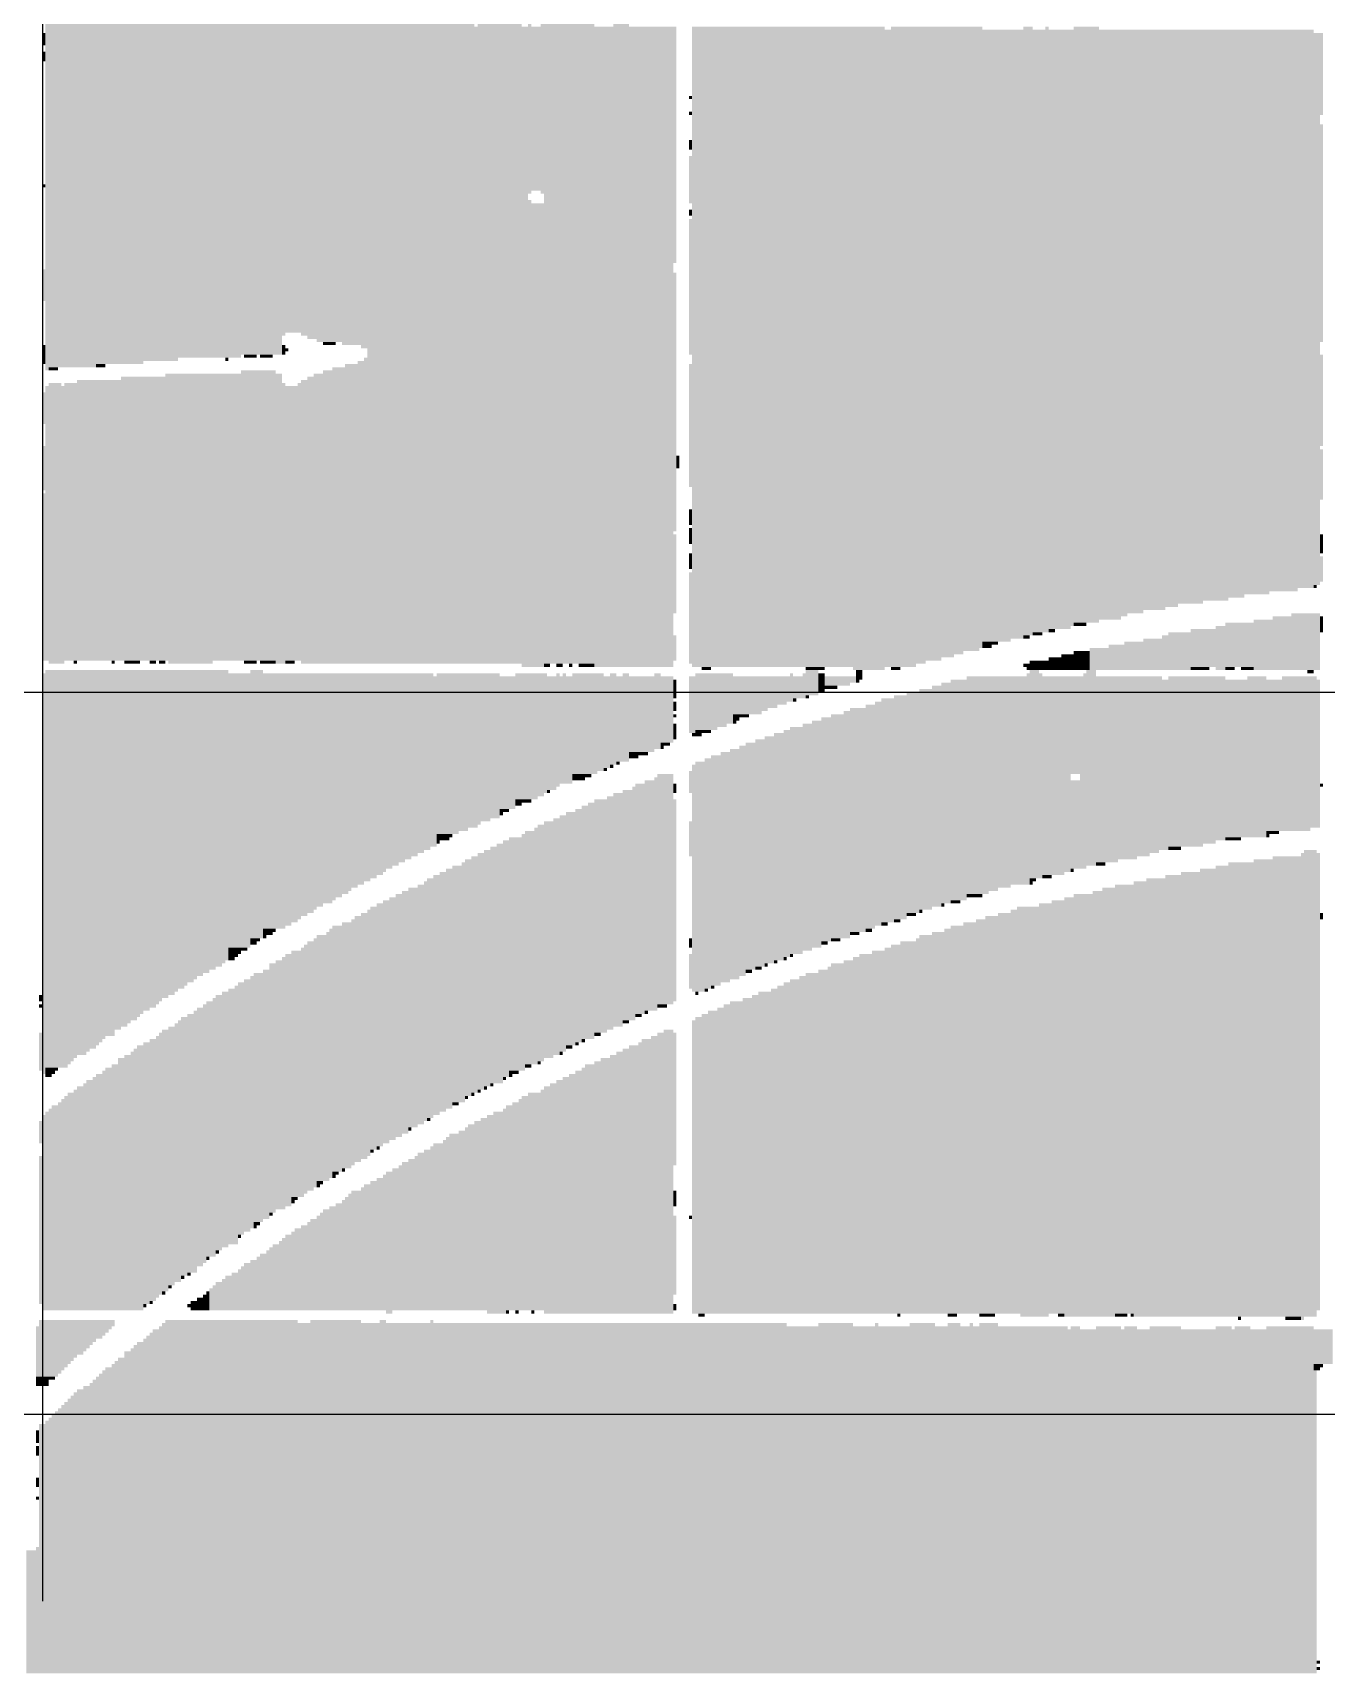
# Model space of a CAD drawing. Extents: x 0 to 19.7, y 0 to 11.
# Drawn here: x 2.236 to 5.214, y 0 to 3.776 of the extents above; entities that cross this region are included whole.
import ezdxf

# ---------------------------------------------------------------- set-up
doc = ezdxf.new("R2010")
doc.units = 0
doc.layers.get('0').update_dxf_attribs({"linetype": 'CONTINUOUS'})
doc.layers.add('1', color=1, linetype='CONTINUOUS')

# ---------------------------------------------------------------- blocks, each defined once
blk = doc.blocks.new('*U0')
at = {"color": 7}
for points in [[(312, 523), (313, 523), (312, 413), (313, 413)], [(313, 524), (328, 524), (313, 414), (328, 414)], [(328, 523), (448, 523), (328, 425), (448, 425)], [(448, 522), (449, 522), (448, 320), (449, 320)], [(449, 523), (463, 523), (449, 320), (463, 320)], [(463, 522), (465, 522), (463, 319), (465, 319)], [(465, 523), (466, 523), (465, 469), (466, 469)], [(466, 522), (469, 522), (466, 470), (469, 470)], [(469, 523), (486, 523), (469, 469), (486, 469)], [(486, 522), (492, 522), (486, 319), (492, 319)], [(492, 523), (497, 523), (492, 319), (497, 319)], [(497, 522), (512, 522), (497, 447), (512, 447)], [(517, 522), (578, 522), (517, 319), (578, 319)], [(578, 521), (580, 521), (578, 319), (580, 319)], [(580, 522), (609, 522), (580, 325), (609, 325)], [(609, 521), (622, 521), (609, 328), (622, 328)], [(622, 522), (625, 522), (622, 329), (625, 329)], [(625, 521), (629, 521), (625, 330), (629, 330)], [(629, 522), (630, 522), (629, 330), (630, 330)], [(630, 521), (638, 521), (630, 332), (638, 332)], [(638, 522), (646, 522), (638, 333), (646, 333)], [(646, 521), (714, 521), (646, 344), (714, 344)], [(311, 520), (312, 520), (311, 516), (312, 516)], [(714, 520), (717, 520), (714, 494), (717, 494)], [(311, 514), (312, 514), (311, 511), (312, 511)], [(516, 500), (517, 500), (516, 499), (517, 499)], [(516, 495), (517, 495), (516, 494), (517, 494)], [(714, 494), (716, 494), (714, 345), (716, 345)], [(716, 491), (717, 491), (716, 422), (717, 422)], [(516, 486), (517, 486), (516, 483), (517, 483)], [(516, 481), (517, 481), (516, 466), (517, 466)], [(311, 472), (312, 472), (311, 471), (312, 471)], [(470, 469), (486, 469), (470, 320), (486, 320)], [(465, 467), (466, 467), (465, 319), (466, 319)], [(466, 466), (470, 466), (466, 319), (470, 319)], [(516, 464), (517, 464), (516, 462), (517, 462)], [(516, 461), (517, 461), (516, 418), (517, 418)], [(311, 445), (312, 445), (311, 435), (312, 435)], [(497, 447), (511, 447), (497, 319), (511, 319)], [(511, 444), (512, 444), (511, 362), (512, 362)], [(328, 425), (388, 425), (328, 424), (388, 424)], [(328, 424), (387, 424), (328, 418), (387, 418)], [(393, 425), (448, 425), (393, 424), (448, 424)], [(395, 424), (448, 424), (395, 423), (448, 423)], [(398, 423), (448, 423), (398, 422), (448, 422)], [(400, 422), (404, 422), (400, 421), (404, 421)], [(406, 422), (448, 422), (406, 421), (448, 421)], [(311, 421), (312, 421), (311, 415), (312, 415)], [(328, 418), (374, 418), (328, 417), (374, 417)], [(328, 417), (354, 417), (328, 416), (354, 416)], [(369, 417), (370, 417), (369, 416), (370, 416)], [(375, 418), (379, 418), (375, 417), (379, 417)], [(380, 418), (384, 418), (380, 417), (384, 417)], [(387, 421), (388, 421), (387, 418), (388, 418)], [(388, 420), (389, 420), (388, 419), (389, 419)], [(412, 421), (448, 421), (412, 420), (448, 420)], [(413, 417), (414, 417), (413, 320), (414, 320)], [(414, 420), (448, 420), (414, 320), (448, 320)], [(716, 418), (717, 418), (716, 389), (717, 389)], [(313, 414), (316, 414), (313, 413), (316, 413)], [(328, 416), (343, 416), (328, 415), (343, 415)], [(328, 415), (331, 415), (328, 414), (331, 414)], [(336, 411), (350, 411), (336, 321), (350, 321)], [(350, 412), (374, 412), (350, 321), (374, 321)], [(374, 413), (385, 413), (374, 321), (385, 321)], [(385, 412), (387, 412), (385, 320), (387, 320)], [(395, 411), (397, 411), (395, 320), (397, 320)], [(397, 412), (400, 412), (397, 320), (400, 320)], [(400, 413), (403, 413), (400, 320), (403, 320)], [(403, 414), (407, 414), (403, 320), (407, 320)], [(407, 415), (411, 415), (407, 320), (411, 320)], [(411, 416), (413, 416), (411, 320), (413, 320)], [(516, 415), (517, 415), (516, 376), (517, 376)], [(311, 406), (312, 406), (311, 396), (312, 396)], [(312, 408), (313, 408), (312, 321), (313, 321)], [(313, 409), (317, 409), (313, 320), (317, 320)], [(317, 408), (318, 408), (317, 320), (318, 320)], [(318, 409), (322, 409), (318, 321), (322, 321)], [(322, 410), (336, 410), (322, 321), (336, 321)], [(387, 409), (388, 409), (387, 320), (388, 320)], [(388, 408), (392, 408), (388, 321), (392, 321)], [(392, 409), (393, 409), (392, 321), (393, 321)], [(393, 410), (395, 410), (393, 320), (395, 320)], [(311, 389), (312, 389), (311, 375), (312, 375)], [(512, 386), (513, 386), (512, 382), (513, 382)], [(716, 388), (717, 388), (716, 372), (717, 372)], [(311, 374), (312, 374), (311, 321), (312, 321)], [(516, 369), (517, 369), (516, 364), (517, 364)], [(511, 361), (512, 361), (511, 336), (512, 336)], [(516, 363), (517, 363), (516, 358), (517, 358)], [(716, 361), (717, 361), (716, 355), (717, 355)], [(516, 355), (517, 355), (516, 350), (517, 350)], [(716, 354), (717, 354), (716, 346), (717, 346)], [(516, 349), (517, 349), (516, 320), (517, 320)], [(646, 344), (709, 344), (646, 343), (709, 343)], [(714, 345), (715, 345), (714, 344), (715, 344)], [(646, 343), (700, 343), (646, 342), (700, 342)], [(646, 342), (692, 342), (646, 341), (692, 341)], [(646, 341), (687, 341), (646, 340), (687, 340)], [(646, 340), (679, 340), (646, 339), (679, 339)], [(646, 339), (671, 339), (646, 338), (671, 338)], [(638, 333), (642, 333), (638, 332), (642, 332)], [(646, 338), (667, 338), (646, 337), (667, 337)], [(646, 337), (660, 337), (646, 336), (660, 336)], [(646, 336), (655, 336), (646, 335), (655, 335)], [(646, 335), (653, 335), (646, 334), (653, 334)], [(686, 333), (695, 333), (686, 319), (695, 319)], [(695, 334), (701, 334), (695, 318), (701, 318)], [(701, 335), (707, 335), (701, 318), (707, 318)], [(707, 336), (716, 336), (707, 318), (716, 318)], [(716, 335), (717, 335), (716, 330), (717, 330)], [(511, 329), (512, 329), (511, 321), (512, 321)], [(609, 328), (618, 328), (609, 327), (618, 327)], [(622, 329), (624, 329), (622, 328), (624, 328)], [(625, 330), (628, 330), (625, 329), (628, 329)], [(630, 332), (637, 332), (630, 331), (637, 331)], [(630, 331), (632, 331), (630, 330), (632, 330)], [(660, 328), (666, 328), (660, 318), (666, 318)], [(666, 329), (668, 329), (666, 318), (668, 318)], [(668, 330), (675, 330), (668, 318), (675, 318)], [(675, 331), (683, 331), (675, 319), (683, 319)], [(683, 332), (686, 332), (683, 318), (686, 318)], [(580, 325), (608, 325), (580, 324), (608, 324)], [(580, 324), (603, 324), (580, 323), (603, 323)], [(580, 323), (600, 323), (580, 322), (600, 322)], [(609, 327), (614, 327), (609, 326), (614, 326)], [(609, 326), (612, 326), (609, 325), (612, 325)], [(634, 323), (638, 323), (634, 318), (638, 318)], [(638, 324), (643, 324), (638, 318), (643, 318)], [(643, 325), (649, 325), (643, 318), (649, 318)], [(649, 326), (654, 326), (649, 318), (654, 318)], [(654, 327), (660, 327), (654, 318), (660, 318)], [(312, 318), (370, 318), (312, 226), (370, 226)], [(321, 321), (322, 321), (321, 320), (322, 320)], [(333, 321), (334, 321), (333, 320), (334, 320)], [(337, 321), (342, 321), (337, 320), (342, 320)], [(345, 321), (347, 321), (345, 320), (347, 320)], [(348, 321), (350, 321), (348, 320), (350, 320)], [(351, 321), (365, 321), (351, 320), (365, 320)], [(375, 321), (379, 321), (375, 320), (379, 320)], [(377, 318), (381, 318), (377, 233), (381, 233)], [(380, 321), (385, 321), (380, 320), (385, 320)], [(388, 321), (391, 321), (388, 320), (391, 320)], [(470, 320), (472, 320), (470, 319), (472, 319)], [(474, 320), (476, 320), (474, 319), (476, 319)], [(478, 320), (479, 320), (478, 319), (479, 319)], [(481, 320), (486, 320), (481, 319), (486, 319)], [(520, 319), (523, 319), (520, 318), (523, 318)], [(553, 319), (559, 319), (553, 318), (559, 318)], [(553, 318), (557, 318), (553, 310), (557, 310)], [(568, 319), (578, 319), (568, 318), (578, 318)], [(569, 318), (571, 318), (569, 315), (571, 315)], [(580, 322), (596, 322), (580, 321), (596, 321)], [(580, 321), (591, 321), (580, 320), (591, 320)], [(580, 320), (588, 320), (580, 319), (588, 319)], [(580, 319), (583, 319), (580, 318), (583, 318)], [(622, 320), (624, 320), (622, 319), (624, 319)], [(623, 319), (624, 319), (623, 318), (624, 318)], [(624, 321), (630, 321), (624, 318), (630, 318)], [(624, 318), (627, 318), (624, 252), (627, 252)], [(630, 322), (634, 322), (630, 318), (634, 318)], [(642, 318), (645, 318), (642, 256), (645, 256)], [(675, 319), (681, 319), (675, 318), (681, 318)], [(686, 319), (689, 319), (686, 318), (689, 318)], [(691, 319), (695, 319), (691, 318), (695, 318)], [(712, 318), (714, 318), (712, 317), (714, 317)], [(311, 317), (312, 317), (311, 190), (312, 190)], [(370, 317), (377, 317), (370, 230), (377, 230)], [(381, 317), (435, 317), (381, 262), (435, 262)], [(435, 316), (436, 316), (435, 262), (436, 262)], [(436, 317), (456, 317), (436, 271), (456, 271)], [(456, 316), (461, 316), (456, 274), (461, 274)], [(461, 317), (471, 317), (461, 279), (471, 279)], [(471, 316), (474, 316), (471, 280), (474, 280)], [(474, 317), (475, 317), (474, 281), (475, 281)], [(475, 316), (476, 316), (475, 282), (476, 282)], [(476, 317), (477, 317), (476, 282), (477, 282)], [(477, 316), (479, 316), (477, 282), (479, 282)], [(479, 317), (489, 317), (479, 286), (489, 286)], [(489, 316), (491, 316), (489, 287), (491, 287)], [(491, 317), (493, 317), (491, 288), (493, 288)], [(493, 316), (495, 316), (493, 289), (495, 289)], [(495, 317), (497, 317), (495, 289), (497, 289)], [(497, 316), (505, 316), (497, 292), (505, 292)], [(505, 317), (507, 317), (505, 293), (507, 293)], [(507, 316), (511, 316), (507, 295), (511, 295)], [(511, 315), (512, 315), (511, 309), (512, 309)], [(516, 316), (518, 316), (516, 298), (518, 298)], [(518, 317), (530, 317), (518, 301), (530, 301)], [(530, 316), (548, 316), (530, 308), (548, 308)], [(548, 317), (549, 317), (548, 308), (549, 308)], [(549, 316), (552, 316), (549, 309), (552, 309)], [(552, 317), (553, 317), (552, 309), (553, 309)], [(557, 317), (559, 317), (557, 311), (559, 311)], [(559, 316), (569, 316), (559, 314), (569, 314)], [(559, 314), (567, 314), (559, 313), (567, 313)], [(559, 313), (563, 313), (559, 312), (563, 312)], [(569, 315), (570, 315), (569, 314), (570, 314)], [(593, 313), (596, 313), (593, 243), (596, 243)], [(596, 314), (599, 314), (596, 244), (599, 244)], [(599, 315), (604, 315), (599, 245), (604, 245)], [(604, 316), (623, 316), (604, 250), (623, 250)], [(623, 317), (624, 317), (623, 250), (624, 250)], [(627, 317), (628, 317), (627, 252), (628, 252)], [(628, 316), (641, 316), (628, 285), (641, 285)], [(641, 317), (642, 317), (641, 255), (642, 255)], [(645, 316), (666, 316), (645, 261), (666, 261)], [(666, 315), (668, 315), (666, 261), (668, 261)], [(668, 316), (686, 316), (668, 264), (686, 264)], [(686, 315), (693, 315), (686, 265), (693, 265)], [(693, 316), (699, 316), (693, 265), (699, 265)], [(699, 315), (704, 315), (699, 267), (704, 267)], [(704, 316), (715, 316), (704, 268), (715, 268)], [(715, 315), (716, 315), (715, 268), (716, 268)], [(511, 308), (512, 308), (511, 305), (512, 305)], [(530, 308), (547, 308), (530, 307), (547, 307)], [(530, 307), (544, 307), (530, 306), (544, 306)], [(549, 309), (550, 309), (549, 308), (550, 308)], [(553, 310), (554, 310), (553, 309), (554, 309)], [(572, 307), (575, 307), (572, 236), (575, 236)], [(575, 308), (577, 308), (575, 237), (577, 237)], [(577, 309), (581, 309), (577, 238), (581, 238)], [(581, 310), (585, 310), (581, 239), (585, 239)], [(585, 311), (589, 311), (585, 241), (589, 241)], [(589, 312), (593, 312), (589, 242), (593, 242)], [(511, 304), (512, 304), (511, 303), (512, 303)], [(530, 306), (541, 306), (530, 305), (541, 305)], [(530, 305), (539, 305), (530, 304), (539, 304)], [(530, 304), (535, 304), (530, 303), (535, 303)], [(530, 303), (532, 303), (530, 302), (532, 302)], [(530, 302), (531, 302), (530, 301), (531, 301)], [(555, 302), (558, 302), (555, 230), (558, 230)], [(558, 303), (561, 303), (558, 232), (561, 232)], [(561, 304), (565, 304), (561, 233), (565, 233)], [(565, 305), (567, 305), (565, 233), (567, 233)], [(567, 306), (572, 306), (567, 235), (572, 235)], [(511, 301), (512, 301), (511, 296), (512, 296)], [(517, 298), (520, 298), (517, 297), (520, 297)], [(518, 301), (528, 301), (518, 300), (528, 300)], [(518, 300), (525, 300), (518, 299), (525, 299)], [(518, 299), (523, 299), (518, 298), (523, 298)], [(540, 297), (543, 297), (540, 225), (543, 225)], [(543, 298), (546, 298), (543, 226), (546, 226)], [(546, 299), (548, 299), (546, 227), (548, 227)], [(548, 300), (552, 300), (548, 228), (552, 228)], [(552, 301), (555, 301), (552, 229), (555, 229)], [(497, 292), (503, 292), (497, 291), (503, 291)], [(507, 295), (510, 295), (507, 294), (510, 294)], [(507, 294), (508, 294), (507, 293), (508, 293)], [(526, 292), (529, 292), (526, 219), (529, 219)], [(529, 293), (532, 293), (529, 220), (532, 220)], [(532, 294), (534, 294), (532, 221), (534, 221)], [(534, 295), (537, 295), (534, 223), (537, 223)], [(537, 296), (540, 296), (537, 224), (540, 224)], [(489, 287), (490, 287), (489, 286), (490, 286)], [(491, 288), (492, 288), (491, 287), (492, 287)], [(493, 289), (494, 289), (493, 288), (494, 288)], [(497, 291), (500, 291), (497, 290), (500, 290)], [(517, 288), (518, 288), (517, 216), (518, 216)], [(518, 289), (521, 289), (518, 216), (521, 216)], [(521, 290), (523, 290), (521, 217), (523, 217)], [(523, 291), (526, 291), (523, 218), (526, 218)], [(479, 286), (487, 286), (479, 285), (487, 285)], [(479, 285), (485, 285), (479, 284), (485, 284)], [(479, 284), (483, 284), (479, 283), (483, 283)], [(498, 281), (499, 281), (498, 207), (499, 207)], [(499, 282), (502, 282), (499, 209), (502, 209)], [(502, 283), (505, 283), (502, 210), (505, 210)], [(505, 284), (506, 284), (505, 210), (506, 210)], [(506, 285), (511, 285), (506, 212), (511, 212)], [(511, 282), (512, 282), (511, 279), (512, 279)], [(516, 286), (517, 286), (516, 279), (517, 279)], [(628, 285), (637, 285), (628, 254), (637, 254)], [(637, 283), (640, 283), (637, 255), (640, 255)], [(640, 285), (641, 285), (640, 255), (641, 255)], [(716, 282), (717, 282), (716, 281), (717, 281)], [(461, 279), (470, 279), (461, 278), (470, 278)], [(461, 278), (468, 278), (461, 277), (468, 277)], [(461, 277), (466, 277), (461, 276), (466, 276)], [(461, 276), (463, 276), (461, 275), (463, 275)], [(471, 280), (472, 280), (471, 279), (472, 279)], [(484, 276), (486, 276), (484, 201), (486, 201)], [(486, 277), (490, 277), (486, 203), (490, 203)], [(490, 278), (492, 278), (490, 204), (492, 204)], [(492, 279), (495, 279), (492, 205), (495, 205)], [(495, 280), (498, 280), (495, 207), (498, 207)], [(511, 277), (512, 277), (511, 213), (512, 213)], [(436, 271), (453, 271), (436, 270), (453, 270)], [(456, 274), (459, 274), (456, 273), (459, 273)], [(456, 273), (457, 273), (456, 272), (457, 272)], [(473, 271), (475, 271), (473, 196), (475, 196)], [(475, 272), (477, 272), (475, 197), (477, 197)], [(477, 273), (480, 273), (477, 199), (480, 199)], [(480, 274), (482, 274), (480, 200), (482, 200)], [(482, 275), (484, 275), (482, 201), (484, 201)], [(436, 270), (450, 270), (436, 269), (450, 269)], [(436, 269), (449, 269), (436, 268), (449, 268)], [(436, 268), (446, 268), (436, 267), (446, 267)], [(436, 267), (443, 267), (436, 266), (443, 266)], [(436, 266), (441, 266), (436, 265), (441, 265)], [(463, 266), (464, 266), (463, 191), (464, 191)], [(464, 267), (467, 267), (464, 193), (467, 193)], [(467, 268), (468, 268), (467, 193), (468, 193)], [(468, 269), (470, 269), (468, 194), (470, 194)], [(470, 270), (473, 270), (470, 195), (473, 195)], [(516, 270), (517, 270), (516, 259), (517, 259)], [(699, 267), (703, 267), (699, 266), (703, 266)], [(699, 266), (700, 266), (699, 265), (700, 265)], [(704, 268), (713, 268), (704, 267), (713, 267)], [(381, 262), (434, 262), (381, 261), (434, 261)], [(381, 261), (432, 261), (381, 260), (432, 260)], [(436, 265), (440, 265), (436, 264), (440, 264)], [(436, 264), (437, 264), (436, 263), (437, 263)], [(451, 261), (453, 261), (451, 186), (453, 186)], [(453, 262), (455, 262), (453, 187), (455, 187)], [(455, 263), (457, 263), (455, 187), (457, 187)], [(457, 264), (459, 264), (457, 189), (459, 189)], [(459, 265), (463, 265), (459, 191), (463, 191)], [(645, 261), (665, 261), (645, 260), (665, 260)], [(668, 264), (683, 264), (668, 263), (683, 263)], [(668, 263), (679, 263), (668, 262), (679, 262)], [(668, 262), (672, 262), (668, 261), (672, 261)], [(686, 265), (691, 265), (686, 264), (691, 264)], [(711, 261), (715, 261), (711, 113), (715, 113)], [(381, 260), (430, 260), (381, 259), (430, 259)], [(381, 259), (428, 259), (381, 258), (428, 258)], [(381, 258), (426, 258), (381, 257), (426, 257)], [(381, 257), (424, 257), (381, 256), (424, 256)], [(381, 256), (422, 256), (381, 255), (422, 255)], [(381, 255), (420, 255), (381, 254), (420, 254)], [(439, 255), (441, 255), (439, 179), (441, 179)], [(441, 256), (444, 256), (441, 181), (444, 181)], [(444, 257), (445, 257), (444, 181), (445, 181)], [(445, 258), (447, 258), (445, 183), (447, 183)], [(447, 259), (449, 259), (447, 184), (449, 184)], [(449, 260), (451, 260), (449, 185), (451, 185)], [(637, 255), (638, 255), (637, 254), (638, 254)], [(645, 260), (662, 260), (645, 259), (662, 259)], [(645, 259), (658, 259), (645, 258), (658, 258)], [(645, 258), (652, 258), (645, 257), (652, 257)], [(645, 257), (648, 257), (645, 256), (648, 256)], [(678, 255), (683, 255), (678, 113), (683, 113)], [(683, 256), (687, 256), (683, 113), (687, 113)], [(687, 257), (695, 257), (687, 113), (695, 113)], [(695, 258), (701, 258), (695, 113), (701, 113)], [(701, 259), (710, 259), (701, 113), (710, 113)], [(710, 260), (711, 260), (710, 112), (711, 112)], [(715, 260), (716, 260), (715, 115), (716, 115)], [(381, 254), (419, 254), (381, 253), (419, 253)], [(381, 253), (417, 253), (381, 252), (417, 252)], [(381, 252), (415, 252), (381, 251), (415, 251)], [(381, 251), (413, 251), (381, 250), (413, 250)], [(381, 250), (411, 250), (381, 249), (411, 249)], [(430, 250), (432, 250), (430, 174), (432, 174)], [(432, 251), (433, 251), (432, 175), (433, 175)], [(433, 252), (435, 252), (433, 176), (435, 176)], [(435, 253), (437, 253), (435, 177), (437, 177)], [(437, 254), (439, 254), (437, 178), (439, 178)], [(604, 250), (618, 250), (604, 249), (618, 249)], [(624, 252), (626, 252), (624, 251), (626, 251)], [(624, 251), (625, 251), (624, 250), (625, 250)], [(628, 254), (635, 254), (628, 253), (635, 253)], [(628, 253), (631, 253), (628, 252), (631, 252)], [(651, 250), (657, 250), (651, 114), (657, 114)], [(657, 251), (661, 251), (657, 113), (661, 113)], [(661, 252), (667, 252), (661, 113), (667, 113)], [(667, 253), (672, 253), (667, 113), (672, 113)], [(672, 254), (678, 254), (672, 113), (678, 113)], [(381, 249), (409, 249), (381, 248), (409, 248)], [(381, 248), (408, 248), (381, 247), (408, 247)], [(381, 247), (406, 247), (381, 246), (406, 246)], [(381, 246), (404, 246), (381, 245), (404, 245)], [(381, 245), (403, 245), (381, 244), (403, 244)], [(419, 245), (421, 245), (419, 168), (421, 168)], [(421, 246), (423, 246), (421, 169), (423, 169)], [(423, 247), (425, 247), (423, 170), (425, 170)], [(425, 248), (427, 248), (425, 171), (427, 171)], [(427, 249), (430, 249), (427, 173), (430, 173)], [(599, 245), (602, 245), (599, 244), (602, 244)], [(604, 249), (614, 249), (604, 248), (614, 248)], [(604, 248), (611, 248), (604, 247), (611, 247)], [(604, 247), (609, 247), (604, 246), (609, 246)], [(631, 245), (635, 245), (631, 114), (635, 114)], [(635, 246), (638, 246), (635, 113), (638, 113)], [(638, 247), (644, 247), (638, 113), (644, 113)], [(644, 248), (647, 248), (644, 113), (647, 113)], [(647, 249), (651, 249), (647, 113), (651, 113)], [(381, 244), (400, 244), (381, 243), (400, 243)], [(381, 243), (398, 243), (381, 242), (398, 242)], [(381, 242), (397, 242), (381, 241), (397, 241)], [(381, 241), (395, 241), (381, 240), (395, 240)], [(381, 240), (393, 240), (381, 239), (393, 239)], [(410, 240), (412, 240), (410, 162), (412, 162)], [(412, 241), (414, 241), (412, 163), (414, 163)], [(414, 242), (415, 242), (414, 164), (415, 164)], [(415, 243), (417, 243), (415, 166), (417, 166)], [(417, 244), (419, 244), (417, 167), (419, 167)], [(585, 241), (588, 241), (585, 240), (588, 240)], [(589, 242), (590, 242), (589, 241), (590, 241)], [(596, 244), (597, 244), (596, 243), (597, 243)], [(610, 240), (614, 240), (610, 114), (614, 114)], [(614, 241), (618, 241), (614, 114), (618, 114)], [(618, 242), (620, 242), (618, 114), (620, 114)], [(620, 243), (627, 243), (620, 114), (627, 114)], [(627, 244), (631, 244), (627, 114), (631, 114)], [(716, 241), (717, 241), (716, 239), (717, 239)], [(381, 239), (392, 239), (381, 238), (392, 238)], [(381, 238), (390, 238), (381, 237), (390, 237)], [(381, 237), (388, 237), (381, 236), (388, 236)], [(381, 236), (385, 236), (381, 235), (385, 235)], [(381, 235), (384, 235), (381, 234), (384, 234)], [(401, 235), (402, 235), (401, 156), (402, 156)], [(402, 236), (403, 236), (402, 157), (403, 157)], [(403, 237), (406, 237), (403, 159), (406, 159)], [(406, 238), (409, 238), (406, 160), (409, 160)], [(409, 239), (410, 239), (409, 161), (410, 161)], [(567, 235), (570, 235), (567, 234), (570, 234)], [(572, 236), (574, 236), (572, 235), (574, 235)], [(577, 238), (579, 238), (577, 237), (579, 237)], [(581, 239), (583, 239), (581, 238), (583, 238)], [(593, 235), (597, 235), (593, 114), (597, 114)], [(597, 236), (599, 236), (597, 114), (599, 114)], [(599, 237), (603, 237), (599, 114), (603, 114)], [(603, 238), (607, 238), (603, 114), (607, 114)], [(607, 239), (610, 239), (607, 114), (610, 114)], [(370, 230), (376, 230), (370, 229), (376, 229)], [(370, 229), (374, 229), (370, 228), (374, 228)], [(377, 233), (380, 233), (377, 232), (380, 232)], [(377, 232), (379, 232), (377, 231), (379, 231)], [(381, 234), (382, 234), (381, 233), (382, 233)], [(390, 229), (393, 229), (390, 151), (393, 151)], [(393, 230), (394, 230), (393, 151), (394, 151)], [(394, 231), (395, 231), (394, 152), (395, 152)], [(395, 232), (397, 232), (395, 153), (397, 153)], [(397, 233), (398, 233), (397, 154), (398, 154)], [(398, 234), (401, 234), (398, 156), (401, 156)], [(516, 233), (517, 233), (516, 230), (517, 230)], [(558, 232), (560, 232), (558, 231), (560, 231)], [(561, 233), (564, 233), (561, 232), (564, 232)], [(574, 229), (578, 229), (574, 114), (578, 114)], [(578, 230), (580, 230), (578, 114), (580, 114)], [(580, 231), (583, 231), (580, 114), (583, 114)], [(583, 232), (588, 232), (583, 114), (588, 114)], [(588, 233), (589, 233), (588, 114), (589, 114)], [(589, 234), (593, 234), (589, 114), (593, 114)], [(312, 226), (369, 226), (312, 225), (369, 225)], [(312, 225), (368, 225), (312, 224), (368, 224)], [(312, 224), (366, 224), (312, 223), (366, 223)], [(370, 228), (373, 228), (370, 227), (373, 227)], [(370, 227), (372, 227), (370, 226), (372, 226)], [(383, 225), (385, 225), (383, 146), (385, 146)], [(385, 226), (387, 226), (385, 147), (387, 147)], [(387, 227), (388, 227), (387, 147), (388, 147)], [(388, 228), (390, 228), (388, 148), (390, 148)], [(516, 228), (517, 228), (516, 217), (517, 217)], [(537, 224), (539, 224), (537, 223), (539, 223)], [(540, 225), (541, 225), (540, 224), (541, 224)], [(543, 226), (544, 226), (543, 225), (544, 225)], [(546, 227), (547, 227), (546, 226), (547, 226)], [(548, 228), (549, 228), (548, 227), (549, 227)], [(560, 224), (561, 224), (560, 114), (561, 114)], [(561, 225), (565, 225), (561, 114), (565, 114)], [(565, 226), (568, 226), (565, 114), (568, 114)], [(568, 227), (570, 227), (568, 114), (570, 114)], [(570, 228), (574, 228), (570, 114), (574, 114)], [(312, 223), (364, 223), (312, 222), (364, 222)], [(312, 222), (362, 222), (312, 221), (362, 221)], [(312, 221), (360, 221), (312, 220), (360, 220)], [(312, 220), (359, 220), (312, 219), (359, 219)], [(312, 219), (357, 219), (312, 218), (357, 218)], [(373, 219), (375, 219), (373, 139), (375, 139)], [(375, 220), (377, 220), (375, 140), (377, 140)], [(377, 221), (378, 221), (377, 141), (378, 141)], [(378, 222), (381, 222), (378, 143), (381, 143)], [(381, 223), (383, 223), (381, 144), (383, 144)], [(534, 223), (536, 223), (534, 222), (536, 222)], [(546, 219), (548, 219), (546, 114), (548, 114)], [(548, 220), (551, 220), (548, 114), (551, 114)], [(551, 221), (553, 221), (551, 114), (553, 114)], [(553, 222), (557, 222), (553, 114), (557, 114)], [(557, 223), (560, 223), (557, 114), (560, 114)], [(310, 215), (311, 215), (310, 213), (311, 213)], [(312, 218), (356, 218), (312, 217), (356, 217)], [(312, 217), (354, 217), (312, 216), (354, 216)], [(312, 216), (353, 216), (312, 215), (353, 215)], [(312, 215), (351, 215), (312, 214), (351, 214)], [(312, 214), (349, 214), (312, 213), (349, 213)], [(365, 214), (366, 214), (365, 132), (366, 132)], [(366, 215), (368, 215), (366, 134), (368, 134)], [(368, 216), (370, 216), (368, 135), (370, 135)], [(370, 217), (372, 217), (370, 136), (372, 136)], [(372, 218), (373, 218), (372, 136), (373, 136)], [(518, 216), (519, 216), (518, 215), (519, 215)], [(521, 217), (522, 217), (521, 216), (522, 216)], [(523, 218), (524, 218), (523, 217), (524, 217)], [(533, 214), (536, 214), (533, 114), (536, 114)], [(536, 215), (538, 215), (536, 114), (538, 114)], [(538, 216), (542, 216), (538, 114), (542, 114)], [(542, 217), (544, 217), (542, 114), (544, 114)], [(544, 218), (546, 218), (544, 114), (546, 114)], [(310, 212), (311, 212), (310, 211), (311, 211)], [(312, 213), (348, 213), (312, 212), (348, 212)], [(312, 212), (347, 212), (312, 211), (347, 211)], [(312, 211), (345, 211), (312, 210), (345, 210)], [(312, 210), (343, 210), (312, 209), (343, 209)], [(312, 209), (342, 209), (312, 208), (342, 208)], [(357, 209), (359, 209), (357, 127), (359, 127)], [(359, 210), (360, 210), (359, 127), (360, 127)], [(360, 211), (362, 211), (360, 129), (362, 129)], [(362, 212), (363, 212), (362, 130), (363, 130)], [(363, 213), (365, 213), (363, 132), (365, 132)], [(499, 209), (501, 209), (499, 208), (501, 208)], [(502, 210), (503, 210), (502, 209), (503, 209)], [(506, 212), (509, 212), (506, 211), (509, 211)], [(520, 209), (522, 209), (520, 114), (522, 114)], [(522, 210), (525, 210), (522, 114), (525, 114)], [(525, 211), (527, 211), (525, 114), (527, 114)], [(527, 212), (529, 212), (527, 114), (529, 114)], [(529, 213), (533, 213), (529, 114), (533, 114)], [(310, 203), (311, 203), (310, 191), (311, 191)], [(312, 208), (341, 208), (312, 207), (341, 207)], [(312, 207), (339, 207), (312, 206), (339, 206)], [(312, 206), (338, 206), (312, 205), (338, 205)], [(312, 205), (336, 205), (312, 204), (336, 204)], [(312, 204), (334, 204), (312, 202), (334, 202)], [(348, 203), (349, 203), (348, 120), (349, 120)], [(349, 204), (351, 204), (349, 121), (351, 121)], [(351, 205), (353, 205), (351, 123), (353, 123)], [(353, 206), (354, 206), (353, 124), (354, 124)], [(354, 207), (355, 207), (354, 124), (355, 124)], [(355, 208), (357, 208), (355, 126), (357, 126)], [(486, 203), (488, 203), (486, 202), (488, 202)], [(495, 207), (497, 207), (495, 206), (497, 206)], [(506, 203), (508, 203), (506, 114), (508, 114)], [(508, 204), (511, 204), (508, 114), (511, 114)], [(511, 203), (512, 203), (511, 161), (512, 161)], [(517, 207), (518, 207), (517, 114), (518, 114)], [(518, 208), (520, 208), (518, 114), (520, 114)], [(312, 202), (331, 202), (312, 201), (331, 201)], [(312, 201), (330, 201), (312, 200), (330, 200)], [(312, 200), (329, 200), (312, 199), (329, 199)], [(312, 199), (328, 199), (312, 198), (328, 198)], [(312, 198), (326, 198), (312, 197), (326, 197)], [(340, 198), (341, 198), (340, 115), (341, 115)], [(341, 199), (343, 199), (341, 115), (343, 115)], [(343, 200), (345, 200), (343, 117), (345, 117)], [(345, 201), (347, 201), (345, 118), (347, 118)], [(347, 202), (348, 202), (347, 119), (348, 119)], [(477, 199), (479, 199), (477, 198), (479, 198)], [(480, 200), (481, 200), (480, 199), (481, 199)], [(482, 201), (483, 201), (482, 200), (483, 200)], [(495, 198), (497, 198), (495, 114), (497, 114)], [(497, 199), (500, 199), (497, 114), (500, 114)], [(500, 200), (501, 200), (500, 114), (501, 114)], [(501, 201), (504, 201), (501, 114), (504, 114)], [(504, 202), (506, 202), (504, 114), (506, 114)], [(312, 197), (325, 197), (312, 196), (325, 196)], [(312, 196), (322, 196), (312, 195), (322, 195)], [(312, 195), (321, 195), (312, 194), (321, 194)], [(312, 194), (320, 194), (312, 193), (320, 193)], [(312, 193), (319, 193), (312, 192), (319, 192)], [(333, 193), (335, 193), (333, 115), (335, 115)], [(335, 195), (337, 195), (335, 115), (337, 115)], [(337, 196), (339, 196), (337, 115), (339, 115)], [(339, 197), (340, 197), (339, 115), (340, 115)], [(464, 193), (466, 193), (464, 192), (466, 192)], [(468, 194), (469, 194), (468, 193), (469, 193)], [(475, 197), (476, 197), (475, 196), (476, 196)], [(483, 193), (486, 193), (483, 114), (486, 114)], [(486, 194), (488, 194), (486, 114), (488, 114)], [(488, 195), (491, 195), (488, 114), (491, 114)], [(491, 196), (493, 196), (491, 114), (493, 114)], [(493, 197), (495, 197), (493, 114), (495, 114)], [(312, 192), (316, 192), (312, 191), (316, 191)], [(312, 191), (315, 191), (312, 190), (315, 190)], [(312, 190), (314, 190), (312, 189), (314, 189)], [(325, 188), (327, 188), (325, 115), (327, 115)], [(327, 189), (328, 189), (327, 115), (328, 115)], [(328, 190), (330, 190), (328, 115), (330, 115)], [(330, 191), (331, 191), (330, 115), (331, 115)], [(331, 192), (333, 192), (331, 115), (333, 115)], [(457, 189), (458, 189), (457, 188), (458, 188)], [(459, 191), (462, 191), (459, 190), (462, 190)], [(459, 190), (460, 190), (459, 189), (460, 189)], [(474, 188), (476, 188), (474, 114), (476, 114)], [(476, 189), (478, 189), (476, 114), (478, 114)], [(478, 190), (480, 190), (478, 114), (480, 114)], [(480, 191), (482, 191), (480, 114), (482, 114)], [(482, 192), (483, 192), (482, 114), (483, 114)], [(318, 183), (319, 183), (318, 115), (319, 115)], [(319, 184), (321, 184), (319, 115), (321, 115)], [(321, 185), (322, 185), (321, 115), (322, 115)], [(322, 186), (324, 186), (322, 115), (324, 115)], [(324, 187), (325, 187), (324, 115), (325, 115)], [(445, 183), (446, 183), (445, 182), (446, 182)], [(447, 184), (448, 184), (447, 183), (448, 183)], [(449, 185), (450, 185), (449, 184), (450, 184)], [(451, 186), (452, 186), (451, 185), (452, 185)], [(453, 187), (454, 187), (453, 186), (454, 186)], [(463, 183), (465, 183), (463, 115), (465, 115)], [(465, 184), (469, 184), (465, 115), (469, 115)], [(469, 185), (470, 185), (469, 115), (470, 115)], [(470, 186), (472, 186), (470, 114), (472, 114)], [(472, 187), (474, 187), (472, 114), (474, 114)], [(311, 177), (312, 177), (311, 115), (312, 115)], [(312, 178), (313, 178), (312, 115), (313, 115)], [(313, 179), (314, 179), (313, 115), (314, 115)], [(314, 180), (316, 180), (314, 115), (316, 115)], [(316, 181), (317, 181), (316, 115), (317, 115)], [(317, 182), (318, 182), (317, 115), (318, 115)], [(441, 181), (443, 181), (441, 180), (443, 180)], [(452, 177), (454, 177), (452, 114), (454, 114)], [(454, 178), (457, 178), (454, 114), (457, 114)], [(457, 179), (458, 179), (457, 114), (458, 114)], [(458, 180), (460, 180), (458, 115), (460, 115)], [(460, 181), (462, 181), (460, 115), (462, 115)], [(462, 182), (463, 182), (462, 115), (463, 115)], [(310, 175), (311, 175), (310, 168), (311, 168)], [(427, 173), (428, 173), (427, 172), (428, 172)], [(433, 176), (434, 176), (433, 175), (434, 175)], [(443, 172), (445, 172), (443, 115), (445, 115)], [(445, 173), (446, 173), (445, 115), (446, 115)], [(446, 174), (448, 174), (446, 115), (448, 115)], [(448, 175), (450, 175), (448, 115), (450, 115)], [(450, 176), (452, 176), (450, 115), (452, 115)], [(417, 167), (418, 167), (417, 166), (418, 166)], [(434, 167), (435, 167), (434, 115), (435, 115)], [(435, 168), (438, 168), (435, 115), (438, 115)], [(438, 169), (439, 169), (438, 115), (439, 115)], [(439, 170), (440, 170), (439, 115), (440, 115)], [(440, 171), (443, 171), (440, 115), (443, 115)], [(310, 164), (311, 164), (310, 117), (311, 117)], [(415, 166), (416, 166), (415, 165), (416, 165)], [(425, 162), (427, 162), (425, 115), (427, 115)], [(427, 163), (429, 163), (427, 115), (429, 115)], [(429, 164), (430, 164), (429, 115), (430, 115)], [(430, 165), (432, 165), (430, 115), (432, 115)], [(432, 166), (434, 166), (432, 115), (434, 115)], [(403, 159), (405, 159), (403, 158), (405, 158)], [(403, 158), (404, 158), (403, 157), (404, 157)], [(406, 160), (407, 160), (406, 159), (407, 159)], [(417, 157), (419, 157), (417, 115), (419, 115)], [(419, 158), (420, 158), (419, 115), (420, 115)], [(420, 159), (422, 159), (420, 114), (422, 114)], [(422, 160), (424, 160), (422, 115), (424, 115)], [(424, 161), (425, 161), (424, 115), (425, 115)], [(390, 151), (392, 151), (390, 150), (392, 150)], [(398, 156), (400, 156), (398, 155), (400, 155)], [(398, 155), (399, 155), (398, 154), (399, 154)], [(407, 151), (408, 151), (407, 115), (408, 115)], [(408, 152), (409, 152), (408, 115), (409, 115)], [(409, 153), (412, 153), (409, 115), (412, 115)], [(412, 154), (413, 154), (412, 115), (413, 115)], [(413, 155), (415, 155), (413, 115), (415, 115)], [(415, 156), (417, 156), (415, 115), (417, 115)], [(511, 153), (512, 153), (511, 148), (512, 148)], [(383, 146), (384, 146), (383, 145), (384, 145)], [(390, 150), (391, 150), (390, 149), (391, 149)], [(399, 146), (400, 146), (399, 115), (400, 115)], [(400, 147), (402, 147), (400, 115), (402, 115)], [(402, 148), (404, 148), (402, 115), (404, 115)], [(404, 149), (406, 149), (404, 115), (406, 115)], [(406, 150), (407, 150), (406, 115), (407, 115)], [(378, 143), (380, 143), (378, 142), (380, 142)], [(378, 142), (379, 142), (378, 141), (379, 141)], [(391, 141), (393, 141), (391, 115), (393, 115)], [(393, 142), (395, 142), (393, 115), (395, 115)], [(395, 143), (396, 143), (395, 115), (396, 115)], [(396, 144), (398, 144), (396, 115), (398, 115)], [(398, 145), (399, 145), (398, 115), (399, 115)], [(511, 145), (512, 145), (511, 120), (512, 120)], [(516, 145), (517, 145), (516, 144), (517, 144)], [(373, 139), (374, 139), (373, 138), (374, 138)], [(384, 136), (386, 136), (384, 115), (386, 115)], [(386, 137), (387, 137), (386, 115), (387, 115)], [(387, 138), (388, 138), (387, 115), (388, 115)], [(388, 139), (390, 139), (388, 115), (390, 115)], [(390, 140), (391, 140), (390, 115), (391, 115)], [(363, 132), (364, 132), (363, 131), (364, 131)], [(366, 134), (367, 134), (366, 133), (367, 133)], [(377, 131), (379, 131), (377, 115), (379, 115)], [(379, 132), (380, 132), (379, 115), (380, 115)], [(380, 133), (382, 133), (380, 115), (382, 115)], [(382, 134), (383, 134), (382, 115), (383, 115)], [(383, 135), (384, 135), (383, 115), (384, 115)], [(355, 126), (356, 126), (355, 125), (356, 125)], [(357, 127), (358, 127), (357, 126), (358, 126)], [(368, 125), (369, 125), (368, 115), (369, 115)], [(369, 126), (371, 126), (369, 115), (371, 115)], [(371, 127), (373, 127), (371, 115), (373, 115)], [(373, 128), (374, 128), (373, 115), (374, 115)], [(374, 129), (375, 129), (374, 115), (375, 115)], [(375, 130), (377, 130), (375, 115), (377, 115)], [(349, 121), (350, 121), (349, 120), (350, 120)], [(351, 123), (352, 123), (351, 122), (352, 122)], [(362, 120), (363, 120), (362, 115), (363, 115)], [(363, 121), (364, 121), (363, 115), (364, 115)], [(364, 122), (365, 122), (364, 115), (365, 115)], [(365, 123), (366, 123), (365, 115), (366, 115)], [(366, 124), (368, 124), (366, 115), (368, 115)], [(343, 117), (344, 117), (343, 116), (344, 116)], [(345, 118), (346, 118), (345, 117), (346, 117)], [(357, 117), (358, 117), (357, 116), (358, 116)], [(358, 118), (360, 118), (358, 115), (360, 115)], [(360, 119), (362, 119), (360, 115), (362, 115)], [(458, 115), (459, 115), (458, 114), (459, 114)], [(461, 115), (462, 115), (461, 114), (462, 114)], [(466, 115), (467, 115), (466, 114), (467, 114)], [(511, 117), (512, 117), (511, 115), (512, 115)], [(309, 110), (333, 110), (309, 109), (333, 109)], [(310, 112), (334, 112), (310, 110), (334, 110)], [(348, 110), (349, 110), (348, 0), (349, 0)], [(349, 111), (350, 111), (349, 0), (350, 0)], [(350, 112), (392, 112), (350, 0), (392, 0)], [(392, 111), (396, 111), (392, 0), (396, 0)], [(396, 112), (412, 112), (396, 0), (412, 0)], [(412, 111), (418, 111), (412, 0), (418, 0)], [(418, 112), (420, 112), (418, 0), (420, 0)], [(420, 111), (434, 111), (420, 0), (434, 0)], [(434, 112), (435, 112), (434, 0), (435, 0)], [(435, 111), (547, 111), (435, 0), (547, 0)], [(519, 114), (521, 114), (519, 113), (521, 113)], [(547, 110), (557, 110), (547, 0), (557, 0)], [(557, 111), (568, 111), (557, 0), (568, 0)], [(568, 110), (575, 110), (568, 0), (575, 0)], [(575, 111), (576, 111), (575, 0), (576, 0)], [(576, 110), (586, 110), (576, 0), (586, 0)], [(582, 114), (583, 114), (582, 113), (583, 113)], [(586, 111), (594, 111), (586, 0), (594, 0)], [(594, 110), (598, 110), (594, 0), (598, 0)], [(598, 114), (601, 114), (598, 113), (601, 113)], [(598, 111), (602, 111), (598, 0), (602, 0)], [(602, 110), (605, 110), (602, 0), (605, 0)], [(605, 111), (606, 111), (605, 0), (606, 0)], [(606, 110), (608, 110), (606, 0), (608, 0)], [(608, 114), (613, 114), (608, 113), (613, 113)], [(608, 111), (614, 111), (608, 0), (614, 0)], [(614, 110), (636, 110), (614, 0), (636, 0)], [(621, 114), (630, 114), (621, 113), (630, 113)], [(633, 114), (635, 114), (633, 113), (635, 113)], [(637, 110), (640, 110), (637, 0), (640, 0)], [(645, 110), (653, 110), (645, 0), (653, 0)], [(651, 114), (655, 114), (651, 113), (655, 113)], [(654, 110), (658, 110), (654, 0), (658, 0)], [(656, 114), (657, 114), (656, 113), (657, 113)], [(662, 110), (672, 110), (662, 0), (672, 0)], [(683, 110), (688, 110), (683, 0), (688, 0)], [(689, 110), (694, 110), (689, 0), (694, 0)], [(690, 113), (691, 113), (690, 112), (691, 112)], [(699, 110), (714, 110), (699, 0), (714, 0)], [(705, 113), (710, 113), (705, 112), (710, 112)], [(309, 109), (332, 109), (309, 108), (332, 108)], [(309, 108), (331, 108), (309, 107), (331, 107)], [(309, 107), (330, 107), (309, 106), (330, 106)], [(309, 106), (328, 106), (309, 105), (328, 105)], [(309, 105), (327, 105), (309, 104), (327, 104)], [(341, 105), (343, 105), (341, 0), (343, 0)], [(343, 106), (344, 106), (343, 0), (344, 0)], [(344, 107), (345, 107), (344, 0), (345, 0)], [(345, 108), (346, 108), (345, 0), (346, 0)], [(346, 109), (348, 109), (346, 0), (348, 0)], [(636, 109), (637, 109), (636, 0), (637, 0)], [(640, 109), (645, 109), (640, 0), (645, 0)], [(653, 109), (654, 109), (653, 0), (654, 0)], [(658, 109), (662, 109), (658, 0), (662, 0)], [(672, 109), (683, 109), (672, 0), (683, 0)], [(688, 109), (689, 109), (688, 0), (689, 0)], [(694, 109), (699, 109), (694, 0), (699, 0)], [(714, 109), (720, 109), (714, 98), (720, 98)], [(309, 104), (326, 104), (309, 103), (326, 103)], [(309, 103), (325, 103), (309, 102), (325, 102)], [(309, 102), (324, 102), (309, 101), (324, 101)], [(309, 101), (322, 101), (309, 100), (322, 100)], [(309, 100), (321, 100), (309, 99), (321, 99)], [(309, 99), (320, 99), (309, 98), (320, 98)], [(334, 99), (335, 99), (334, 0), (335, 0)], [(335, 100), (337, 100), (335, 0), (337, 0)], [(337, 102), (339, 102), (337, 0), (339, 0)], [(339, 103), (340, 103), (339, 0), (340, 0)], [(340, 104), (341, 104), (340, 0), (341, 0)], [(309, 98), (319, 98), (309, 97), (319, 97)], [(309, 97), (318, 97), (309, 96), (318, 96)], [(309, 96), (317, 96), (309, 95), (317, 95)], [(309, 95), (316, 95), (309, 94), (316, 94)], [(309, 94), (315, 94), (309, 93), (315, 93)], [(328, 94), (329, 94), (328, 0), (329, 0)], [(329, 95), (330, 95), (329, 0), (330, 0)], [(330, 96), (331, 96), (330, 0), (331, 0)], [(331, 97), (333, 97), (331, 0), (333, 0)], [(333, 98), (334, 98), (333, 0), (334, 0)], [(714, 98), (717, 98), (714, 97), (717, 97)], [(714, 97), (716, 97), (714, 96), (716, 96)], [(714, 96), (715, 96), (714, 0), (715, 0)], [(309, 93), (313, 93), (309, 91), (313, 91)], [(321, 89), (322, 89), (321, 0), (322, 0)], [(322, 90), (324, 90), (322, 0), (324, 0)], [(324, 91), (326, 91), (324, 0), (326, 0)], [(326, 92), (327, 92), (326, 0), (327, 0)], [(327, 93), (328, 93), (327, 0), (328, 0)], [(316, 84), (317, 84), (316, 0), (317, 0)], [(317, 85), (318, 85), (317, 0), (318, 0)], [(318, 86), (319, 86), (318, 0), (319, 0)], [(319, 87), (320, 87), (319, 0), (320, 0)], [(320, 88), (321, 88), (320, 0), (321, 0)], [(310, 79), (312, 79), (310, 0), (312, 0)], [(312, 80), (313, 80), (312, 0), (313, 0)], [(313, 81), (314, 81), (313, 0), (314, 0)], [(314, 82), (315, 82), (314, 0), (315, 0)], [(315, 83), (316, 83), (315, 0), (316, 0)], [(309, 77), (310, 77), (309, 73), (310, 73)], [(309, 72), (310, 72), (309, 69), (310, 69)], [(309, 62), (310, 62), (309, 59), (310, 59)], [(309, 56), (310, 56), (309, 55), (310, 55)], [(306, 39), (309, 39), (306, 0), (309, 0)], [(309, 40), (310, 40), (309, 0), (310, 0)], [(715, 4), (716, 4), (715, 3), (716, 3)], [(715, 2), (716, 2), (715, 1), (716, 1)]]:
    blk.add_solid(points, dxfattribs=at)

msp = doc.modelspace()

# ---------------------------------------------------------------- linework, layer by layer
at = {"layer": '1'}
for p, q in [((2.2585, 10.9731), (2.2585, 0.1661)), ((19.1922, 2.2572), (0.1075, 2.2572)), ((0.5964, 0.596), (19.3682, 0.596))]:
    msp.add_line(p, q, dxfattribs=at)

# ---------------------------------------------------------------- block references
at = {"xscale": 0.007261200278071202, "yscale": 0.007261200278071202, "zscale": 0.007261200278071202}
msp.add_blockref('*U0', (0, 0), dxfattribs=at)

doc.saveas('drawing.dxf')
